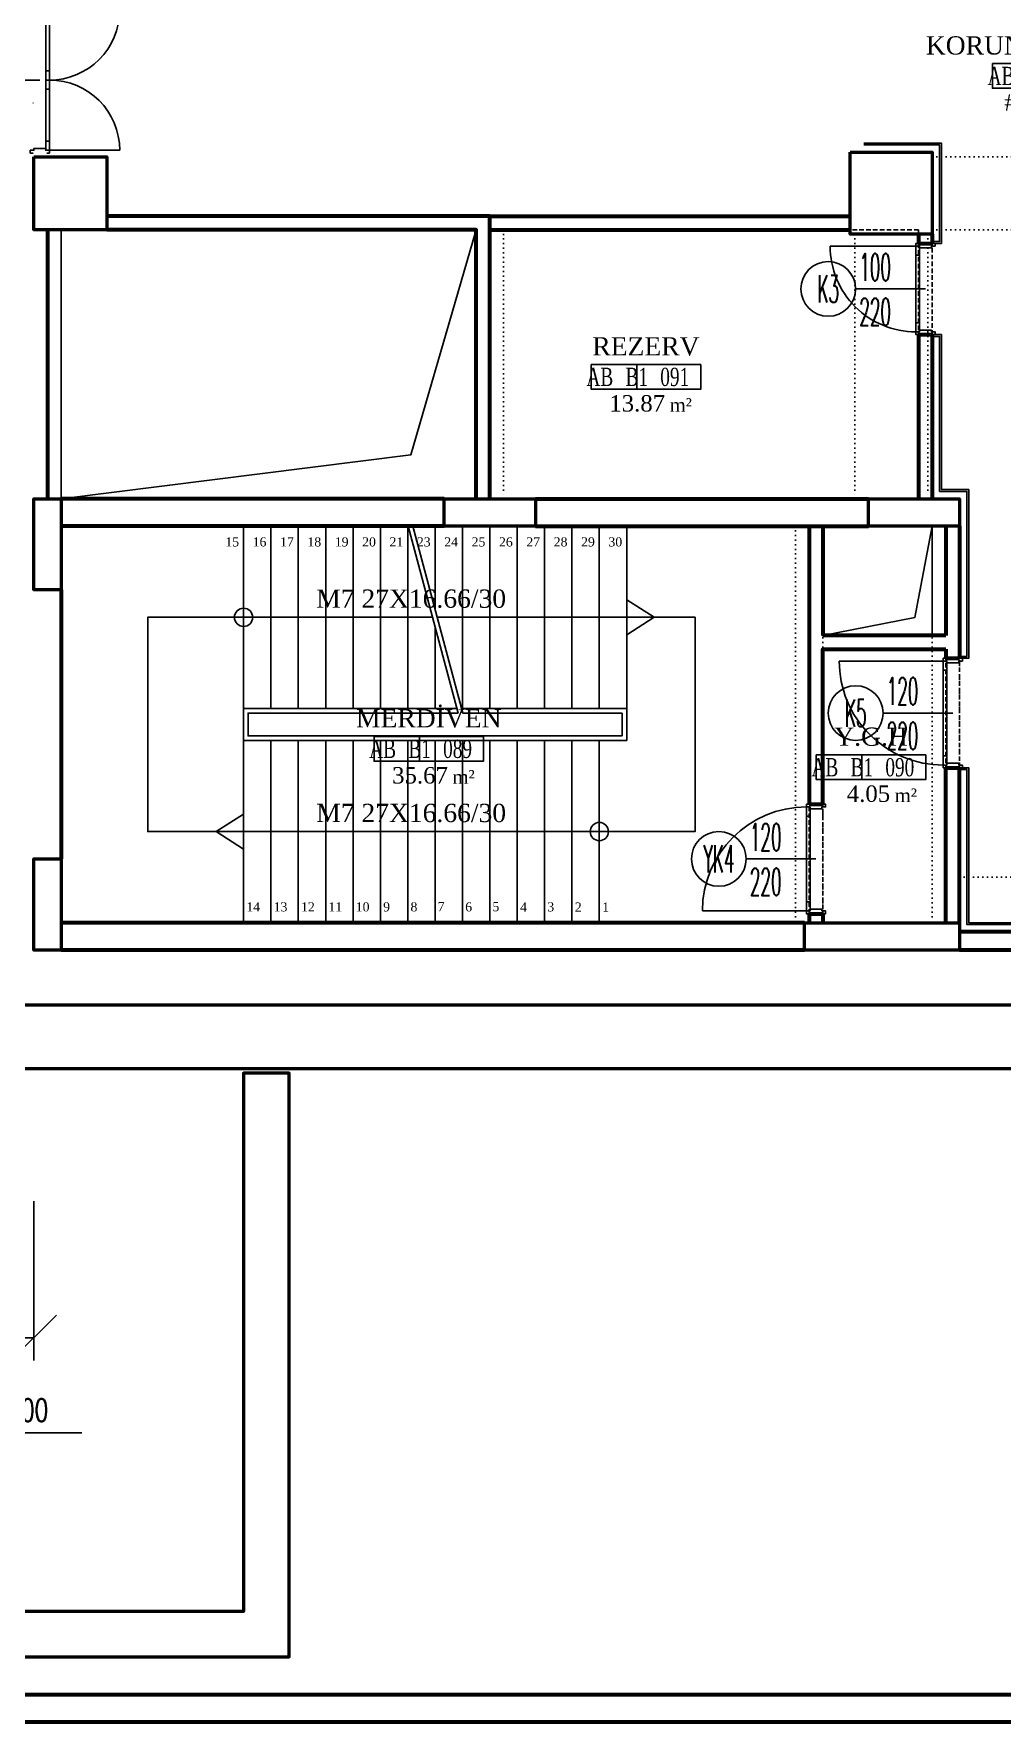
# Model space of a CAD drawing. Extents: x -228812 to 45006, y -308075 to -42938.
# Drawn here: x 33758 to 34820, y -49363 to -47512 of the extents above; entities that cross this region are included whole.
import ezdxf
from ezdxf.enums import TextEntityAlignment as Align

# ---------------------------------------------------------------- set-up
doc = ezdxf.new("R2010")
doc.units = 0
doc.header["$LTSCALE"] = 20
doc.linetypes.add('( Hidden )', pattern=[0.375, 0.25, -0.125])
doc.linetypes.add('DOT', pattern=[0.25, 0, -0.25])
doc.layers.get('0').update_dxf_attribs({"linetype": 'CONTINUOUS', "lineweight": 15})
doc.layers.get('DEFPOINTS').update_dxf_attribs({"linetype": 'CONTINUOUS'})
doc.layers.add('DUVAR', color=7, linetype='CONTINUOUS', lineweight=60)
doc.layers.add('KOLON', color=7, linetype='CONTINUOUS', lineweight=50)
for name, color, linetype in [('GOR', 7, 'CONTINUOUS'), ('KAPILAR', 5, 'CONTINUOUS'), ('KIRIS', 9, 'DOT'), ('KOT', 7, 'CONTINUOUS'), ('MERD', 7, 'CONTINUOUS'), ('ROOM', 7, 'CONTINUOUS'), ('ROOM-T', 7, 'CONTINUOUS'), ('SIVA', 7, 'CONTINUOUS'), ('YAZI', 170, 'CONTINUOUS')]:
    doc.layers.add(name, color=color, linetype=linetype)
doc.styles.add('OLC-200', font='tromans.shx', dxfattribs={"width": 0.5, "height": 0.2})
doc.styles.add('OLC-50', font='romans.shx', dxfattribs={"width": 0.5, "height": 0.15})
doc.styles.add('olcu', font='romans.shx', dxfattribs={"width": 0.5})
doc.styles.add('YAZI', font='times.ttf')
doc.dimstyles.new('BIRIM ADI', dxfattribs={"dimtxt": 30, "dimasz": 50, "dimexe": 25, "dimexo": 40, "dimgap": 15, "dimtad": 0, "dimtxsty": 'YAZI', "dimblk": 'OBLIQUE', "dimcen": 50, "dimadec": 0, "dimazin": 0, "dimtfac": 1, "dimtmove": 0, "dimatfit": 3, "dimfxl": 150, "dimfxlon": 1, "dimarcsym": 0})

# ---------------------------------------------------------------- blocks, each defined once
blk = doc.blocks.new('_OBLIQUE')
at = {"color": 0, "linetype": 'ByBlock'}
blk.add_line((-0.5, -0.5), (0.5, 0.5), dxfattribs=at)
blk = doc.blocks.new('*D9220')
at = {"layer": 'DEFPOINTS', "color": 0, "linetype": 'Continuous'}
for p in [(33757.9, -48516.5), (30622.9, -48686.5), (33757.9, -48941.6)]:
    blk.add_point(p, dxfattribs=at)
at = {"layer": 'YAZI', "color": 0, "lineweight": -2, "ltscale": 0.5}
for p, q in [((30622.9, -48791.6), (30622.9, -48966.6)), ((33757.9, -48791.6), (33757.9, -48966.6)), ((30622.9, -48941.6), (31978.1, -48941.6)), ((33757.9, -48941.6), (32402.7, -48941.6))]:
    blk.add_line(p, q, dxfattribs=at)
at = {"layer": 'YAZI', "color": 0, "linetype": 'Continuous', "lineweight": -2, "xscale": 50, "yscale": 50, "zscale": 50, "rotation": 180}
blk.add_blockref('_OBLIQUE', (30622.9, -48941.6), dxfattribs=at)
at = {"layer": 'YAZI', "color": 0, "linetype": 'Continuous', "lineweight": -2, "xscale": 50, "yscale": 50, "zscale": 50}
blk.add_blockref('_OBLIQUE', (33757.9, -48941.6), dxfattribs=at)
at = {"layer": 'YAZI', "color": 0, "linetype": 'Continuous', "insert": (32190.4, -48941.6), "char_height": 30, "attachment_point": 5, "style": 'YAZI'}
blk.add_mtext('MERKEZI MUTFAK ', dxfattribs=at)
blk = doc.blocks.new('ROOMNAME')
at = {"color": 0}
blk.add_line((0, 13.5), (0, -13.5), dxfattribs=at)
blk.add_lwpolyline([(-50, 13.5), (-50, -13.5), (70, -13.5), (70, 13.5)], close=True, dxfattribs=at)
at = {"color": 0, "insert": (36, -30.8), "char_height": 15, "width": 39.826, "attachment_point": 4, "style": 'YAZI'}
blk.add_mtext('m²', dxfattribs=at)
at = {"color": 0, "style": 'YAZI'}
for tag, p in [('KOD', (-25, 0)), ('NO', (35, 0))]:
    blk.add_attdef(tag, text='', height=20, dxfattribs=at).set_placement(p, align=Align.MIDDLE_CENTER)
blk.add_attdef('ALAN', text='', height=18, dxfattribs=at).set_placement((31, -29), align=Align.MIDDLE_RIGHT)
at = {"color": 0, "style": 'YAZI', "flags": 1}
for tag, p in [('ALANIHALE', (10, -51.3)), ('CEVRE', (8.8, -70.9))]:
    blk.add_attdef(tag, text='', height=15, dxfattribs=at).set_placement(p, align=Align.MIDDLE_CENTER)
at = {"color": 0, "style": 'OLC-200', "width": 0.5, "flags": 1}
for tag, p in [('DOS', (-43.9, -102.9)), ('SUP', (-12.3, -102.9)), ('DUV', (15.1, -102.9)), ('TAV', (42.4, -102.9)), ('KTIP1', (-43.9, -131.5)), ('KTIP2', (6.1, -131.5)), ('KTIP3', (56.1, -131.5)), ('KTIP1S', (-43.9, -160.1)), ('KTIP2S', (6.1, -160.1)), ('KTIP3S', (56.1, -160.1)), ('PTIP1', (-43.9, -188.6)), ('PTIP2', (6.1, -188.6)), ('PTIP3', (56.1, -188.6)), ('PTIP1S', (-43.9, -217.2)), ('PTIP2S', (6.1, -217.2)), ('PTIP3S', (56.1, -217.2)), ('KISI', (-43.9, -245.8)), ('KW', (6.1, -245.8)), ('ISI', (56.1, -245.8))]:
    blk.add_attdef(tag, p, '', height=15, dxfattribs=at)
at = {"layer": 'ROOM-T', "color": 9, "style": 'YAZI'}
blk.add_attdef('MAHALADI', text='', height=20, dxfattribs=at).set_placement((10, 33.5), align=Align.MIDDLE_CENTER)
blk = doc.blocks.new('*U651')
at = {"color": 0}
for p, q in [((-117, 18), (-117, 132)), ((-107, 18), (-107, 14)), ((-60, 7.5), (-60, 7.5)), ((-13.1, 18), (-13.1, 14))]:
    blk.add_line(p, q, dxfattribs=at)
at = {"color": 0, "linetype": 'DOT', "ltscale": 20}
blk.add_line((-120, 0), (0, 0), dxfattribs=at)
at = {"color": 16}
blk.add_lwpolyline([(-60, 7.5), (-60, 84)], dxfattribs=at)
at = {"color": 0, "lineweight": -3}
for points in [[(-120, 15), (-120, 18), (-117, 18), (-117, 14), (-115, 14), (-115, 1), (-117, 1), (-117, -3), (-120, -3), (-120, 0)], [(0, 15), (0, 18), (-3, 18), (-3, 14), (-5, 14), (-5, 1), (-3, 1), (-3, -3), (0, -3), (0, 0)]]:
    blk.add_lwpolyline(points, dxfattribs=at)
at = {"color": 0}
blk.add_lwpolyline([(-117, 18), (-117, 14), (-3, 14), (-3, 18)], close=True, dxfattribs=at)
at = {"color": 16}
blk.add_circle((-60, 114), 30, dxfattribs=at)
at = {"color": 0}
blk.add_arc((-117, 18), 114, 0, 90, dxfattribs=at)
at = {"color": 16, "style": 'OLC-50', "width": 0.45}
blk.add_attdef('POZ', text='', height=30, rotation=270, dxfattribs=at).set_placement((-60, 114), align=Align.MIDDLE_CENTER)
blk.add_attdef('YUK', text='', height=30, rotation=270, dxfattribs=at).set_placement((-70, 80), align=Align.TOP_LEFT)
blk.add_attdef('GEN', text='', height=30, rotation=270, dxfattribs=at).set_placement((-60, 80), align=Align.BOTTOM_LEFT)
at = {"style": 'OLC-50', "width": 0.5, "flags": 1}
for tag, p in [('KABLOK', (-168.3, -83.8)), ('KAMAHKOD', (-63.9, -83.8)), ('KAMAHNO', (-175.2, -120.6)), ('KAMAHAD', (-59.6, -120)), ('DUVKA', (-168.6, -156)), ('KARENK', (-62.6, -154.8)), ('KATIP', (-168.1, -194)), ('KASAMAL', (-63.9, -189.6)), ('KAMAL', (-168.7, -233)), ('KASARENK', (-63.5, -229)), ('MENFEZ', (-170, -268.9)), ('YANGIN', (-64.2, -266.9)), ('ACILYON', (-172.7, -303.5)), ('CEKIT', (-66.3, -303.2)), ('CARPTEK', (-175, -337.4)), ('FOTOSEL', (-66.8, -337.1)), ('PBAR', (-173.2, -371.1)), ('KONTROL', (-67, -371.1))]:
    blk.add_attdef(tag, p, '', height=30, dxfattribs=at)
blk = doc.blocks.new('*U650')
at = {"color": 0}
for p, q in [((-3, 18), (-3, 132)), ((-107, 18), (-107, 14)), ((-60, 7.5), (-60, 7.5)), ((-13.1, 18), (-13.1, 14))]:
    blk.add_line(p, q, dxfattribs=at)
at = {"color": 0, "linetype": 'DOT', "ltscale": 20}
blk.add_line((-120, 0), (0, 0), dxfattribs=at)
at = {"color": 16}
blk.add_lwpolyline([(-60, 7.5), (-60, 84)], dxfattribs=at)
at = {"color": 0, "lineweight": -3}
for points in [[(-120, 15), (-120, 18), (-117, 18), (-117, 14), (-115, 14), (-115, 1), (-117, 1), (-117, -3), (-120, -3), (-120, 0)], [(0, 15), (0, 18), (-3, 18), (-3, 14), (-5, 14), (-5, 1), (-3, 1), (-3, -3), (0, -3), (0, 0)]]:
    blk.add_lwpolyline(points, dxfattribs=at)
at = {"color": 0}
blk.add_lwpolyline([(-117, 18), (-117, 14), (-3, 14), (-3, 18)], close=True, dxfattribs=at)
at = {"color": 16}
blk.add_circle((-60, 114), 30, dxfattribs=at)
at = {"color": 0}
blk.add_arc((-3, 18), 114, 90, 180, dxfattribs=at)
at = {"color": 16, "style": 'OLC-50', "width": 0.45}
blk.add_attdef('POZ', text='', height=30, rotation=270, dxfattribs=at).set_placement((-60, 114), align=Align.MIDDLE_CENTER)
blk.add_attdef('YUK', text='', height=30, rotation=270, dxfattribs=at).set_placement((-70, 80), align=Align.TOP_LEFT)
blk.add_attdef('GEN', text='', height=30, rotation=270, dxfattribs=at).set_placement((-60, 80), align=Align.BOTTOM_LEFT)
at = {"style": 'OLC-50', "width": 0.5, "flags": 1}
for tag, p in [('KABLOK', (-168.3, -83.8)), ('KAMAHKOD', (-63.9, -83.8)), ('KAMAHNO', (-175.2, -120.6)), ('KAMAHAD', (-59.6, -120)), ('DUVKA', (-168.6, -156)), ('KARENK', (-62.6, -154.8)), ('KATIP', (-168.1, -194)), ('KASAMAL', (-63.9, -189.6)), ('KAMAL', (-168.7, -233)), ('KASARENK', (-63.5, -229)), ('MENFEZ', (-170, -268.9)), ('YANGIN', (-64.2, -266.9)), ('ACILYON', (-172.7, -303.5)), ('CEKIT', (-66.3, -303.2)), ('CARPTEK', (-175, -337.4)), ('FOTOSEL', (-66.8, -337.1)), ('PBAR', (-173.2, -371.1)), ('KONTROL', (-67, -371.1))]:
    blk.add_attdef(tag, p, '', height=30, dxfattribs=at)
blk = doc.blocks.new('*U656')
at = {"color": 0}
for p, q in [((-3, 18), (-3, 112)), ((-87, 18), (-87, 14)), ((-50, 7.5), (-50, 7.5)), ((-13, 18), (-13, 14))]:
    blk.add_line(p, q, dxfattribs=at)
at = {"color": 0, "linetype": 'DOT', "ltscale": 20}
blk.add_line((-100, 0), (0, 0), dxfattribs=at)
at = {"color": 16}
blk.add_lwpolyline([(-50, 7.5), (-50, 84)], dxfattribs=at)
at = {"color": 0, "lineweight": -3}
for points in [[(-100, 15), (-100, 18), (-97, 18), (-97, 14), (-95, 14), (-95, 1), (-97, 1), (-97, -3), (-100, -3), (-100, 0)], [(0, 15), (0, 18), (-3, 18), (-3, 14), (-5, 14), (-5, 1), (-3, 1), (-3, -3), (0, -3), (0, 0)]]:
    blk.add_lwpolyline(points, dxfattribs=at)
at = {"color": 0}
blk.add_lwpolyline([(-97, 18), (-97, 14), (-3, 14), (-3, 18)], close=True, dxfattribs=at)
at = {"color": 16}
blk.add_circle((-50, 114), 30, dxfattribs=at)
at = {"color": 0}
blk.add_arc((-3, 18), 94, 90, 180, dxfattribs=at)
at = {"color": 16, "style": 'OLC-50', "width": 0.45}
blk.add_attdef('POZ', text='', height=30, rotation=270, dxfattribs=at).set_placement((-50, 114), align=Align.MIDDLE_CENTER)
blk.add_attdef('YUK', text='', height=30, rotation=270, dxfattribs=at).set_placement((-60, 80), align=Align.TOP_LEFT)
blk.add_attdef('GEN', text='', height=30, rotation=270, dxfattribs=at).set_placement((-50, 80), align=Align.BOTTOM_LEFT)
at = {"style": 'OLC-50', "width": 0.5, "flags": 1}
for tag, p in [('KABLOK', (-158.3, -83.8)), ('KAMAHKOD', (-53.9, -83.8)), ('KAMAHNO', (-165.2, -120.6)), ('KAMAHAD', (-49.6, -120)), ('DUVKA', (-158.6, -156)), ('KARENK', (-52.6, -154.8)), ('KATIP', (-158.1, -194)), ('KASAMAL', (-53.9, -189.6)), ('KAMAL', (-158.7, -233)), ('KASARENK', (-53.5, -229)), ('MENFEZ', (-160, -268.9)), ('YANGIN', (-54.2, -266.9)), ('ACILYON', (-162.7, -303.5)), ('CEKIT', (-56.3, -303.2)), ('CARPTEK', (-165, -337.4)), ('FOTOSEL', (-56.8, -337.1)), ('PBAR', (-163.2, -371.1)), ('KONTROL', (-57, -371.1))]:
    blk.add_attdef(tag, p, '', height=30, dxfattribs=at)
blk = doc.blocks.new('KOT-PL(TEMIZ&KABA)')
at = {"layer": 'KOT', "linetype": 'Continuous', "lineweight": -3}
h = blk.add_hatch(color=7, dxfattribs=at)
h.paths.add_polyline_path([(0, 0), (0.2, 0, 0.414214), (0, 0.2)])
h.paths.add_polyline_path([(0, 0), (-0.2, 0, 0.414214), (0, -0.2)])
at = {"layer": 'KOT', "color": 7, "lineweight": -3}
for p, q in [((0, -0.3), (0, 0.3)), ((-0.3, 0), (1.4, 0))]:
    blk.add_line(p, q, dxfattribs=at)
at = {"layer": 'KOT', "color": 7, "linetype": 'Continuous', "lineweight": -3}
blk.add_circle((0, 0), 0.2, dxfattribs=at)
at = {"layer": 'KOT', "color": 7, "linetype": 'Continuous', "lineweight": -3, "style": 'olcu', "width": 0.7}
for tag, p in [('KOTTEMIZ', (0.31, 0.122)), ('KOTKABA', (0.31, -0.373))]:
    blk.add_attdef(tag, p, '', height=0.25, dxfattribs=at)
blk = doc.blocks.new('KOLON80')
at = {"layer": 'KOLON', "color": 4}
blk.add_lwpolyline([(-40, 40), (40, 40), (40, -40), (-40, -40)], close=True, dxfattribs=at)
blk = doc.blocks.new('KOLON90')
at = {"layer": 'KOLON', "color": 4}
blk.add_lwpolyline([(-45, 45), (45, 45), (45, -45), (-45, -45)], close=True, dxfattribs=at)
blk = doc.blocks.new('*U688')
at = {"color": 0}
for p, q in [((-157, 18), (-157, 95)), ((-3, 18), (-3, 95)), ((-147, 18), (-147, 14)), ((-90.1, 18), (-90.1, 14)), ((-80, 7.5), (-80, 7.5)), ((-70, 18), (-70, 14)), ((-13.1, 18), (-13.1, 14))]:
    blk.add_line(p, q, dxfattribs=at)
at = {"color": 0, "linetype": 'DOT', "ltscale": 20}
blk.add_line((-155, 0), (-5, 0), dxfattribs=at)
at = {"color": 0, "lineweight": -3}
for points in [[(-160, 15), (-160, 18), (-157, 18), (-157, 14), (-155, 14), (-155, 1), (-157, 1), (-157, -3), (-160, -3), (-160, 0)], [(0, 15), (0, 18), (-3, 18), (-3, 14), (-5, 14), (-5, 1), (-3, 1), (-3, -3), (0, -3), (0, 0)]]:
    blk.add_lwpolyline(points, dxfattribs=at)
at = {"color": 0}
for points in [[(-157, 18), (-157, 14), (-80, 14), (-80, 18)], [(-80, 18), (-80, 14), (-3, 14), (-3, 18)]]:
    blk.add_lwpolyline(points, close=True, dxfattribs=at)
at = {"color": 16}
blk.add_lwpolyline([(-80, 7.5), (-80, -69)], dxfattribs=at)
blk.add_circle((-80, -99), 30, dxfattribs=at)
at = {"color": 0}
for centre, start, end in [((-157, 18), 0, 90), ((-3, 18), 90, 180)]:
    blk.add_arc(centre, 77, start, end, dxfattribs=at)
at = {"color": 16, "style": 'OLC-50', "width": 0.45}
blk.add_attdef('GEN', text='', height=30, rotation=90, dxfattribs=at).set_placement((-80, -65), align=Align.BOTTOM_LEFT)
blk.add_attdef('YUK', text='', height=30, rotation=90, dxfattribs=at).set_placement((-70, -65), align=Align.TOP_LEFT)
at = {"style": 'OLC-50', "width": 0.5, "flags": 1}
for tag, p in [('KABLOK', (-188.3, -83.8)), ('KAMAHKOD', (-83.9, -83.8)), ('KAMAHNO', (-195.2, -120.6)), ('KAMAHAD', (-79.6, -120)), ('DUVKA', (-188.6, -156)), ('KARENK', (-82.6, -154.8)), ('KATIP', (-188.1, -194)), ('KASAMAL', (-83.9, -189.6)), ('KAMAL', (-188.7, -233)), ('KASARENK', (-83.5, -229)), ('MENFEZ', (-190, -268.9)), ('YANGIN', (-84.2, -266.9)), ('ACILYON', (-192.7, -303.5)), ('CEKIT', (-86.3, -303.2)), ('CARPTEK', (-195, -337.4)), ('FOTOSEL', (-86.8, -337.1)), ('PBAR', (-193.2, -371.1)), ('KONTROL', (-87, -371.1))]:
    blk.add_attdef(tag, p, '', height=30, dxfattribs=at)
at = {"color": 16, "style": 'OLC-50', "width": 0.45}
blk.add_attdef('POZ', text='', height=30, rotation=90, dxfattribs=at).set_placement((-80, -99), align=Align.MIDDLE_CENTER)

msp = doc.modelspace()

# ---------------------------------------------------------------- linework, layer by layer
at = {"layer": 'DEFPOINTS', "color": 7, "linetype": '( Hidden )'}
for p, q in [((33757.865, -47726.5), (33757.874, -47646.5)), ((33757.874, -47646.5), (33837.874, -47646.5)), ((33837.874, -47646.5), (33837.876, -47711.5)), ((34652.874, -47646.5), (34652.874, -47641.5)), ((34652.874, -47641.5), (34667.874, -47641.5)), ((34652.874, -47711.5), (34652.874, -47646.5)), ((34742.874, -47641.5), (34667.874, -47641.5)), ((34742.874, -48021.5), (34742.874, -47641.5)), ((33837.876, -47711.5), (34652.874, -47711.5)), ((34772.874, -48021.5), (34742.874, -48021.5)), ((34772.874, -48496.5), (34772.874, -48021.5)), ((34972.874, -48496.5), (34772.874, -48496.5))]:
    msp.add_line(p, q, dxfattribs=at)
for points in [[(33772.874, -47726.5), (34242.874, -47726.5), (34242.874, -48021.5), (33772.874, -48021.5)], [(34257.874, -47726.5), (34727.874, -47726.5), (34727.874, -48021.5), (34257.874, -48021.5)], [(33787.874, -48051.5), (34607.874, -48051.5), (34607.874, -48486.5), (33787.874, -48486.5)], [(34622.874, -48186.5), (34757.874, -48186.5), (34757.874, -48486.5), (34622.874, -48486.5)]]:
    msp.add_lwpolyline(points, close=True, dxfattribs=at)
at = {"layer": 'DUVAR', "color": 2}
for p, q in [((33772.874, -47726.5), (33772.874, -48021.5)), ((33772.874, -47731.5), (33772.874, -48021.5)), ((33772.874, -47731.5), (33772.874, -48021.5)), ((33772.874, -47731.5), (33772.874, -48021.5)), ((33772.874, -47736.5), (33772.874, -48021.5)), ((34727.874, -47731.5), (34727.874, -47741.5)), ((34727.874, -47741.5), (34742.874, -47741.5)), ((34742.874, -47731.5), (34742.874, -47741.5)), ((34727.874, -47841.5), (34742.874, -47841.5)), ((34727.874, -47841.5), (34727.874, -48021.5)), ((34742.874, -47841.5), (34742.874, -48021.5)), ((34207.874, -48021.5), (33787.874, -48021.5)), ((34307.874, -48021.5), (34672.874, -48021.5)), ((34207.874, -48051.5), (33787.874, -48051.5)), ((34307.874, -48051.5), (34672.874, -48051.5)), ((34607.874, -48051.5), (34607.874, -48356.5)), ((34622.874, -48051.5), (34622.874, -48171.5)), ((33787.874, -48121.5), (33787.874, -48416.498)), ((33787.874, -48121.5), (33787.874, -48416.498)), ((34757.874, -48196.5), (34772.874, -48196.5)), ((34757.874, -48316.5), (34772.874, -48316.5)), ((34607.874, -48356.5), (34622.874, -48356.5)), ((34602.874, -48486.5), (33787.874, -48486.5)), ((34607.874, -48476.5), (34607.874, -48486.5)), ((34607.874, -48476.5), (34622.874, -48476.5)), ((34622.874, -48476.5), (34622.874, -48486.5)), ((34602.874, -48516.5), (33787.874, -48516.5))]:
    msp.add_line(p, q, dxfattribs=at)
at = {"layer": 'DUVAR', "color": 2, "ltscale": 0.5}
for p, q in [((34257.874, -47711.5), (34652.874, -47711.5)), ((34257.874, -47726.5), (34652.874, -47726.5)), ((35442.865, -48516.5), (34772.874, -48516.5))]:
    msp.add_line(p, q, dxfattribs=at)
at = {"layer": 'DUVAR', "color": 2, "linetype": 'ByBlock', "ltscale": 0.5}
for p, q in [((38785.891, -49333.099), (28781.977, -49333.099)), ((38815.891, -49363.099), (28751.977, -49363.099))]:
    msp.add_line(p, q, dxfattribs=at)
at = {"layer": 'DUVAR', "color": 2}
for points in [[(34257.874, -48021.5), (34257.874, -47711.5), (33837.874, -47711.5)], [(34257.874, -48021.5), (34257.874, -47711.5), (33837.874, -47711.5)], [(34242.874, -48021.5), (34242.874, -47726.5), (33837.874, -47726.5)], [(34242.874, -48021.5), (34242.874, -47726.5), (33837.874, -47726.5)], [(34757.874, -48051.5), (34757.874, -48171.5)], [(34772.874, -48051.5), (34772.874, -48196.5)], [(34757.874, -48171.5), (34622.874, -48171.5)], [(34622.874, -48356.5), (34622.874, -48186.5), (34757.874, -48186.5)], [(34757.874, -48186.5), (34757.874, -48196.5)], [(34757.874, -48486.5), (34757.874, -48316.5)], [(34772.874, -48486.5), (34772.874, -48316.5)]]:
    msp.add_lwpolyline(points, dxfattribs=at)
at = {"layer": 'DUVAR', "color": 2, "ltscale": 0.5}
msp.add_lwpolyline([(34972.874, -48496.5), (34772.874, -48496.5)], dxfattribs=at)
msp.add_lwpolyline([(34972.874, -48496.5), (34772.874, -48496.5)], dxfattribs=at)
at = {"layer": 'GOR', "color": 6}
for points in [[(33787.874, -48021.5), (34171.365, -47973.355), (34242.874, -47726.5), (33787.874, -47726.5), (33787.874, -48021.5), (34242.874, -48021.5), (34242.874, -47726.5)], [(34622.874, -48171.5), (34742.874, -48171.5), (34742.874, -48051.5), (34622.874, -48051.5), (34622.874, -48171.5), (34723.863, -48151.602), (34742.874, -48051.5)]]:
    msp.add_lwpolyline(points, dxfattribs=at)
at = {"layer": 'KIRIS', "color": 251}
for p, q in [((34742.874, -47646.5), (35442.874, -47646.5)), ((33787.874, -48021.5), (33787.874, -47726.5)), ((33837.874, -47726.5), (34242.874, -47726.5)), ((34242.874, -47726.5), (34242.874, -48021.5)), ((34272.874, -47726.5), (34652.874, -47726.5)), ((34272.874, -47726.5), (34272.874, -48021.5)), ((34742.874, -47726.5), (35442.874, -47726.5)), ((34657.874, -47731.5), (34657.874, -48021.5)), ((34737.874, -47731.5), (34737.874, -48021.5)), ((33787.874, -48021.5), (34207.874, -48021.5)), ((34307.874, -48021.5), (34657.874, -48021.5)), ((34207.874, -48051.5), (33787.874, -48051.5)), ((34592.874, -48051.501), (34307.874, -48051.5)), ((34592.874, -48051.5), (34592.873, -48486.499)), ((34622.874, -48051.5), (34622.873, -48486.499)), ((34672.874, -48051.5), (34622.874, -48051.5)), ((34742.874, -48051.5), (34742.874, -48486.5)), ((34772.874, -48051.5), (34772.874, -48436.5)), ((33787.874, -48416.498), (33787.874, -48121.5)), ((34772.874, -48436.5), (35442.874, -48436.5)), ((33787.874, -48486.497), (34592.874, -48486.499)), ((34602.874, -48516.5), (33787.874, -48516.5)), ((34772.865, -48516.5), (35442.874, -48516.5))]:
    msp.add_line(p, q, dxfattribs=at)
at = {"layer": 'KOLON', "color": 4}
for points in [[(33787.874, -48121.5), (33757.874, -48121.5), (33757.874, -48021.5), (33787.874, -48021.5)], [(34207.874, -48021.5), (34307.874, -48021.5), (34307.874, -48051.5), (34207.874, -48051.5)], [(34672.874, -48021.5), (34772.874, -48021.5), (34772.874, -48051.5), (34672.874, -48051.5)], [(33787.874, -48516.5), (33757.874, -48516.5), (33757.874, -48416.498), (33787.874, -48416.498)], [(34772.874, -48516.5), (34602.874, -48516.5), (34602.874, -48486.5), (34772.874, -48486.5)]]:
    msp.add_lwpolyline(points, close=True, dxfattribs=at)
at = {"layer": 'KOLON', "color": 4, "ltscale": 5}
msp.add_lwpolyline([(38127.876, -48576.502), (38127.876, -48666.497), (37242.874, -48666.497), (37242.874, -48626.501), (34902.874, -48626.5), (34902.874, -48646.497), (33627.877, -48646.497), (33627.877, -48576.5), (33637.876, -48576.5), (33637.876, -48576.5), (34832.874, -48576.5), (34832.874, -48576.5), (37332.874, -48576.501), (37332.874, -48576.501), (38127.876, -48576.502)], dxfattribs=at)
at = {"layer": 'KOLON', "color": 4}
msp.add_lwpolyline([(33437.876, -48701.5), (33437.876, -49291.5), (34037.876, -49291.5), (34037.876, -48651.497), (33987.876, -48651.497), (33987.876, -49241.5), (33487.876, -49241.5), (33487.876, -48701.5), (33437.876, -48701.5)], dxfattribs=at)
at = {"layer": 'MERD', "color": 6}
for p, q in [((33987.874, -48051.5), (33987.874, -48251.5)), ((34017.874, -48051.5), (34017.874, -48251.5)), ((34047.874, -48051.5), (34047.874, -48251.5)), ((34077.874, -48051.5), (34077.874, -48251.5)), ((34107.874, -48051.5), (34107.874, -48251.5)), ((34137.874, -48051.5), (34137.874, -48251.5)), ((34167.874, -48051.5), (34167.874, -48251.5)), ((34223.227, -48256.5), (34168.298, -48051.5)), ((34228.227, -48256.5), (34173.298, -48051.5)), ((34197.874, -48051.5), (34197.874, -48143.22)), ((34227.874, -48051.5), (34227.874, -48251.5)), ((34257.874, -48051.5), (34257.874, -48251.5)), ((34287.874, -48051.5), (34287.874, -48251.5)), ((34317.874, -48051.5), (34317.874, -48251.5)), ((34317.874, -48051.5), (34317.874, -48251.5)), ((34347.874, -48051.5), (34347.874, -48251.5)), ((34377.874, -48051.5), (34377.874, -48251.5)), ((34407.874, -48051.5), (34407.874, -48251.5)), ((34437.874, -48151.5), (34407.874, -48132.255)), ((34407.874, -48170.745), (34437.874, -48151.5)), ((34197.874, -48161.88), (34197.874, -48251.5)), ((34402.874, -48256.5), (34402.874, -48281.5)), ((33987.874, -48286.5), (33987.874, -48486.5)), ((34017.874, -48286.5), (34017.874, -48486.5)), ((34047.874, -48286.5), (34047.874, -48486.5)), ((34077.874, -48286.5), (34077.874, -48486.5)), ((34107.874, -48286.5), (34107.874, -48486.5)), ((34137.874, -48286.5), (34137.874, -48486.5)), ((34167.874, -48286.5), (34167.874, -48486.5)), ((34197.874, -48286.5), (34197.874, -48486.5)), ((34227.874, -48286.5), (34227.874, -48486.5)), ((34257.874, -48286.5), (34257.874, -48486.5)), ((34287.874, -48286.5), (34287.874, -48486.5)), ((34317.874, -48286.5), (34317.874, -48486.5)), ((34347.874, -48286.5), (34347.874, -48486.5)), ((34377.874, -48286.5), (34377.874, -48486.5)), ((33987.874, -48367.255), (33957.874, -48386.5)), ((33957.874, -48386.5), (33987.874, -48405.745))]:
    msp.add_line(p, q, dxfattribs=at)
for points in [[(34200.093, -48151.5), (34482.874, -48151.5), (34482.874, -48386.5), (33882.874, -48386.5), (33882.874, -48151.5), (34195.093, -48151.5)], [(34200.093, -48151.5), (34482.874, -48151.5), (34482.874, -48386.5), (33882.874, -48386.5), (33882.874, -48151.5), (34195.093, -48151.5)], [(34407.874, -48286.5), (33987.874, -48286.5), (33987.874, -48251.5), (34221.888, -48251.5)], [(34402.874, -48281.5), (33992.874, -48281.5), (33992.874, -48256.5), (34223.227, -48256.5)], [(34226.888, -48251.5), (34407.874, -48251.5), (34407.874, -48286.5)], [(34228.227, -48256.5), (34402.874, -48256.5)]]:
    msp.add_lwpolyline(points, dxfattribs=at)
for centre in [(33987.874, -48151.5), (34377.874, -48386.5)]:
    msp.add_circle(centre, 10, dxfattribs=at)
at = {"layer": 'SIVA', "color": 1}
for points in [[(34742.874, -47741.5), (34752.874, -47741.5), (34752.874, -47641.5), (34752.874, -47631.5), (34667.874, -47631.5)], [(34742.874, -47739.5), (34750.874, -47739.5), (34750.874, -47641.5), (34750.874, -47633.5), (34667.874, -47633.5)], [(34772.874, -48196.5), (34782.874, -48196.5), (34782.874, -48021.5), (34782.874, -48011.5), (34752.874, -48011.5), (34752.874, -47841.5), (34742.874, -47841.5)], [(34772.874, -48194.5), (34780.874, -48194.5), (34780.874, -48021.5), (34780.874, -48013.5), (34750.874, -48013.5), (34750.874, -47843.5), (34742.874, -47843.5)], [(34972.874, -48486.5), (34782.874, -48486.5), (34782.874, -48316.5), (34772.874, -48316.5)], [(34972.874, -48488.5), (34780.874, -48488.5), (34780.874, -48318.5), (34772.874, -48318.5)]]:
    msp.add_lwpolyline(points, dxfattribs=at)

# ---------------------------------------------------------------- block references
at = {"layer": 'KAPILAR', "color": 5, "rotation": 270}
msp.add_blockref('*U688', (33757.083, -47642.467), dxfattribs=at).add_auto_attribs({'POZ': 'K7', 'GEN': '160', 'YUK': '220'})
at = {"layer": 'KAPILAR', "rotation": 89.99999999999999}
for name, p, values in [('*U656', (34742.874, -47741.5), {'POZ': 'K3', 'GEN': '100', 'YUK': '220'}), ('*U650', (34772.874, -48196.5), {'POZ': 'K5', 'GEN': '120', 'YUK': '220'}), ('*U651', (34622.874, -48356.5), {'POZ': 'YK4', 'GEN': '120', 'YUK': '220'})]:
    msp.add_blockref(name, p, dxfattribs=at).add_auto_attribs(values)
at = {"layer": 'KOLON', "color": 2}
msp.add_blockref('KOLON80', (33797.874, -47686.5), dxfattribs=at)
at = {"layer": 'KOLON', "color": 1}
msp.add_blockref('KOLON90', (34697.874, -47686.5), dxfattribs=at)
at = {"layer": 'KOT'}
ref = msp.add_blockref('KOT-PL(TEMIZ&KABA)', (33670.738, -49045.665), dxfattribs=dict(at, xscale=100, yscale=100, zscale=100))
ref.add_attrib('KOTTEMIZ', '-8.00', (33701.784, -49033.501), dxfattribs={"color": 7, "linetype": 'Continuous', "lineweight": -3, "height": 25, "style": 'olcu', "width": 0.7})
at = {"layer": 'ROOM', "ltscale": 0.5}
ref = msp.add_blockref('ROOMNAME', (34858.798, -47557.922), dxfattribs=at)
ref.add_attrib('MAHALADI', 'KORUNUMLU HOL', dxfattribs={"layer": 'ROOM-T', "color": 9, "height": 20, "style": 'YAZI'}).set_placement((34868.798, -47524.422), align=Align.MIDDLE_CENTER)
ref.add_attrib('BLOK', 'AB', dxfattribs={"layer": '0', "color": 0, "height": 20, "style": 'YAZI', "width": 0.7}).set_placement((34818.226, -47557.922), align=Align.MIDDLE_CENTER)
ref.add_attrib('KOD', 'B1', dxfattribs={"layer": '0', "color": 0, "height": 20, "style": 'YAZI', "width": 0.7}).set_placement((34858.798, -47557.922), align=Align.MIDDLE_CENTER)
ref.add_attrib('NO', '092', dxfattribs={"layer": '0', "color": 0, "height": 20, "style": 'YAZI', "width": 0.7}).set_placement((34900.369, -47557.922), align=Align.MIDDLE_CENTER)
ref.add_attrib('ALAN', '#####', dxfattribs={"layer": '0', "color": 0, "height": 18, "style": 'YAZI'}).set_placement((34889.798, -47586.922), align=Align.MIDDLE_RIGHT)
ref = msp.add_blockref('ROOMNAME', (34418.974, -47887.891), dxfattribs=at)
ref.add_attrib('MAHALADI', 'REZERV', dxfattribs={"layer": 'ROOM-T', "color": 9, "height": 20, "style": 'YAZI'}).set_placement((34428.974, -47854.391), align=Align.MIDDLE_CENTER)
ref.add_attrib('BLOK', 'AB', dxfattribs={"layer": '0', "color": 0, "height": 20, "style": 'YAZI', "width": 0.7}).set_placement((34378.403, -47887.891), align=Align.MIDDLE_CENTER)
ref.add_attrib('KOD', 'B1', dxfattribs={"layer": '0', "color": 0, "height": 20, "style": 'YAZI', "width": 0.7}).set_placement((34418.974, -47887.891), align=Align.MIDDLE_CENTER)
ref.add_attrib('NO', '091', dxfattribs={"layer": '0', "color": 0, "height": 20, "style": 'YAZI', "width": 0.7}).set_placement((34460.545, -47887.891), align=Align.MIDDLE_CENTER)
ref.add_attrib('ALAN', '13.87', dxfattribs={"layer": '0', "color": 0, "height": 18, "style": 'YAZI'}).set_placement((34449.974, -47916.891), align=Align.MIDDLE_RIGHT)
ref = msp.add_blockref('ROOMNAME', (34180.886, -48295.776), dxfattribs=at)
ref.add_attrib('MAHALADI', 'MERDİVEN', dxfattribs={"layer": 'ROOM-T', "color": 9, "height": 20, "style": 'YAZI'}).set_placement((34190.886, -48262.276), align=Align.MIDDLE_CENTER)
ref.add_attrib('BLOK', 'AB', dxfattribs={"layer": '0', "color": 0, "height": 20, "style": 'YAZI', "width": 0.7}).set_placement((34140.314, -48295.776), align=Align.MIDDLE_CENTER)
ref.add_attrib('KOD', 'B1', dxfattribs={"layer": '0', "color": 0, "height": 20, "style": 'YAZI', "width": 0.7}).set_placement((34180.886, -48295.776), align=Align.MIDDLE_CENTER)
ref.add_attrib('NO', '089', dxfattribs={"layer": '0', "color": 0, "height": 20, "style": 'YAZI', "width": 0.7}).set_placement((34222.457, -48295.776), align=Align.MIDDLE_CENTER)
ref.add_attrib('ALAN', '35.67', dxfattribs={"layer": '0', "color": 0, "height": 18, "style": 'YAZI'}).set_placement((34211.886, -48324.776), align=Align.MIDDLE_RIGHT)
ref = msp.add_blockref('ROOMNAME', (34665.709, -48315.92), dxfattribs=at)
ref.add_attrib('MAHALADI', 'Y.G.H', dxfattribs={"layer": 'ROOM-T', "color": 9, "height": 20, "style": 'YAZI'}).set_placement((34675.709, -48282.42), align=Align.MIDDLE_CENTER)
ref.add_attrib('BLOK', 'AB', dxfattribs={"layer": '0', "color": 0, "height": 20, "style": 'YAZI', "width": 0.7}).set_placement((34625.138, -48315.92), align=Align.MIDDLE_CENTER)
ref.add_attrib('KOD', 'B1', dxfattribs={"layer": '0', "color": 0, "height": 20, "style": 'YAZI', "width": 0.7}).set_placement((34665.709, -48315.92), align=Align.MIDDLE_CENTER)
ref.add_attrib('NO', '090', dxfattribs={"layer": '0', "color": 0, "height": 20, "style": 'YAZI', "width": 0.7}).set_placement((34707.281, -48315.92), align=Align.MIDDLE_CENTER)
ref.add_attrib('ALAN', '4.05', dxfattribs={"layer": '0', "color": 0, "height": 18, "style": 'YAZI'}).set_placement((34696.709, -48344.92), align=Align.MIDDLE_RIGHT)

# ---------------------------------------------------------------- texts
at = {"layer": 'YAZI', "color": 7, "style": 'YAZI'}
for s, height, p in [('15', 10, (33967.853, -48073.848)), ('16', 10, (33997.853, -48073.848)), ('17', 10, (34027.853, -48073.848)), ('18', 10, (34057.853, -48073.848)), ('19', 10, (34087.853, -48073.848)), ('20', 10, (34117.853, -48073.848)), ('21', 10, (34147.853, -48073.848)), ('23', 10, (34177.853, -48073.848)), ('24', 10, (34207.853, -48073.848)), ('25', 10, (34237.853, -48073.848)), ('26', 10, (34267.853, -48073.848)), ('27', 10, (34297.853, -48073.848)), ('28', 10, (34327.853, -48073.848)), ('29', 10, (34357.853, -48073.848)), ('30', 10, (34387.853, -48073.848)), ('M7 27X16.66/30', 20, (34067.546, -48141.049)), ('M7 27X16.66/30', 20, (34067.546, -48376.049)), ('14', 10, (33990.853, -48474.025)), ('13', 10, (34020.853, -48474.025)), ('12', 10, (34050.853, -48474.025)), ('11', 10, (34080.853, -48474.025)), ('10', 10, (34110.853, -48474.025)), ('9', 10, (34140.853, -48474.025)), ('8', 10, (34170.853, -48474.025)), ('7', 10, (34200.622, -48473.794)), ('6', 10, (34230.853, -48474.025)), ('5', 10, (34260.651, -48473.823)), ('4', 10, (34291.026, -48474.198)), ('3', 10, (34320.853, -48474.025)), ('2', 10, (34351.026, -48474.198)), ('1', 10, (34381.026, -48474.198))]:
    msp.add_text(s, height=height, dxfattribs=at).set_placement(p)

# ---------------------------------------------------------------- dimensions: what is measured, and where the dimension line sits
at = {"layer": 'YAZI', "ltscale": 0.5}
dim = msp.add_linear_dim(base=(33757.874, -48941.633), p1=(30622.874, -48686.5), p2=(33757.874, -48516.5), text='MERKEZI MUTFAK ', dimstyle='BIRIM ADI', dxfattribs=at)
dim.commit()
dim.dimension.update_dxf_attribs({"geometry": '*D9220', "text_midpoint": (32190.374, -48941.633)})

doc.saveas('drawing.dxf')
